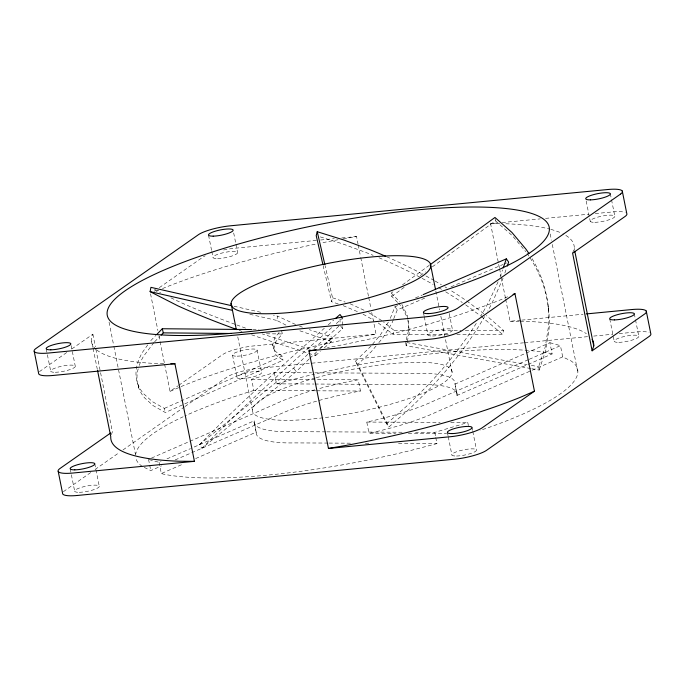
<?xml version="1.0" encoding="UTF-8"?>
<svg xmlns="http://www.w3.org/2000/svg" width="685" height="685" viewBox="0 0 685 685"><rect width="100%" height="100%" fill="white"/><g stroke="black" fill="none" stroke-linecap="round" stroke-linejoin="round"><path stroke-width="0.51" stroke-dasharray="3.42 2.57" d="M285.936 325.101L276.808 320.434L277.613 316.136L273.461 315.194M251.549 334.785A224.791 28.428 16 0 0 263.434 338.878L315.622 355.566L316.436 351.277M324.33 347.852L331.454 341.541L332.268 337.251L309.209 329.639M530.781 368.539L406.154 345.711L406.907 342.628M407.155 341.601L409.407 332.362L408.08 320.135M338.313 304.003L331.497 301.683L332.533 297.769L325.127 265.771M448.307 334.314L393.019 334.28L394.055 330.367L383.514 321.924M456.818 334.323L502.533 334.349L503.569 330.435L486.41 315.562M138.182 368.838A224.791 80.839 -13.8 0 0 144.466 397.72L153.294 405.725L165.342 412.516L283.025 360.224L276.132 355.344L272.69 344.915L274.805 337.611L280.722 330.59M273.666 349.033L275.781 341.729L282.348 333.929L281.372 329.81M327.995 443.067L294.875 442.904A102.407 21.637 -11.3 0 1 256.224 432.697L254.195 420.813L191.449 448.204M256.224 432.697L254.195 420.813M526.363 352.981L549.892 342.705L552.127 353.922L457.032 395.433L455.003 383.549A102.407 21.637 -11.3 0 0 416.352 373.351L312.728 372.82M457.032 395.433L455.003 383.549M531.825 368.735L539.163 370.08L538.641 366.715L545.32 346.653L548.488 326.308A224.791 160.179 -7.9 0 0 531.688 257.911M539.163 370.08L545.842 350.009L549.01 329.665A224.791 160.179 -7.9 0 0 529.976 257.688M92.929 347.389L91.251 338.998L92.877 334.194L71.077 349.461M111.407 434.667L112.383 431.79L95.6 347.834M572.617 253.21L574.244 248.407A246.078 52 -11.3 0 0 562.933 233.799M500.093 276.945L502.525 269.916M503.09 278.127L492.035 303.113A224.791 107.776 -42.5 0 1 487.737 311.136M504.828 273.101L506.566 268.083M390.27 318.354L394.971 306.734L399.86 304.637M393.353 319.612L391.786 323.483L382.932 337.722L378.831 342.646M393.747 318.636L397.274 309.928L424.632 298.163M498.081 281.818L489.732 299.927A224.791 107.776 -42.5 0 1 480.784 316.025M388.378 322.07L380.629 334.537L371.75 345.206M147.78 344.838L142.42 352.373A224.791 80.839 -13.8 0 0 143.49 393.601L152.318 401.607L164.366 408.397L165.342 412.516M371.065 346.028L355.421 361.209L386.571 423.835L388.875 427.029L410.032 408.406L430.034 388.506A224.791 107.776 -42.5 0 0 484.672 316.513M376.099 345.934L371.313 351.679L357.724 364.394L388.875 427.029M150.751 340.65L155.812 335.444M153.894 342.543L143.396 356.491A224.791 80.839 -13.8 0 0 139.038 365.987M154.613 341.798L159.673 336.592M309.123 358.974L296.16 371.655L201.964 448.247L199.438 444.676L225.237 418.963A224.791 12.732 -41.1 0 1 298.009 351.585L324.33 328.261M201.964 448.247L227.762 422.534A224.791 12.732 -41.1 0 1 300.535 355.155L332.353 327.019M199.438 444.676L293.634 368.085L308.07 354.008M309.86 358.272L317.301 351.302M314.013 348.425L340.051 325.11L342.586 328.68L320.34 348.528M319.595 348.477L332.268 337.251M315.622 355.566L320.375 351.362M386.571 423.835L407.729 405.22L427.731 385.321A224.791 107.776 -42.5 0 0 477.496 321.411M328.252 324.818L333.749 320.006M336.275 323.577L342.56 318.08L342.577 325.495M397.565 302.385L391.734 296.425L391.212 293.06L392.942 291.801M402.446 284.874L429.247 265.343M391.734 296.425L404.698 286.972M420.256 275.635L425.445 271.859M432.363 266.816L495.469 220.827L495.084 218.301M66.719 352.518L40.552 370.842A24.874 5.257 -11.3 0 0 39.216 371.981M154.039 291.356L155.778 290.14M159.271 287.691L202.871 257.158A24.874 5.257 -11.3 0 1 205.192 255.796M164.597 364.112L170.051 391.392L177.894 385.895M178.768 385.287L222.377 354.753A24.874 5.257 -11.3 0 1 254.443 345.839L376.048 334.143L371.227 310.005M90.72 472.53L64.536 490.871A24.874 5.257 -11.3 0 0 63.2 492.01M95.078 469.473L119.515 452.365M123.009 449.917L184.094 407.13M184.967 406.522L226.855 377.187A24.874 5.257 -11.3 0 1 258.93 368.273L523.52 342.825M164.366 408.397L282.057 356.106L283.025 360.224M151.462 458.085L275.267 404.039A102.407 21.637 -11.3 0 1 314.792 389.825M149.056 459.609L159.1 462.324L161.061 461.467M166.943 458.899L190.473 448.632M144.244 467.401L150.777 470.578L161.506 465.894M175.154 459.935L190.747 453.127M191.723 452.708L277.511 415.264A102.407 21.637 -11.3 0 1 318.037 400.759M159.1 462.324L161.335 473.54L182.904 464.122M195.653 458.565L256.438 432.029M454.789 384.216L525.378 353.409M528.272 359.711L433.716 400.99A102.407 21.637 -11.3 0 1 366.775 422.063L369.018 433.28L395.596 433.391M529.248 359.291L560.441 345.668L562.685 356.894L571.093 360.969A225.296 47.608 -11.3 0 1 488.944 427.423L479.971 430.411M562.685 356.894L435.96 412.207A102.407 21.637 -11.3 0 1 369.018 433.28M156.052 291.408L158.809 290.217M162.482 288.625L164.314 287.828A246.078 52 -11.3 0 1 316.675 243.903M170.051 391.392L180.146 387.016M181.063 386.614L183.82 385.424A246.078 52 -11.3 0 1 355.549 337.688L376.048 334.143M507.611 296.793L501.18 299.576A246.078 52 -11.3 0 1 329.451 347.312L327.404 347.663M415.487 297.915L422.328 294.978M451.004 286.827L502.79 264.573M503.766 264.153L506.694 262.894M468.386 425.565L467.769 422.508L434.778 432.389L415.538 432.295M315.674 390.792L253.835 390.476L251.592 379.259L274.274 372.623L311.658 372.811M253.835 390.476L248.792 391.966A225.296 47.608 -11.3 0 0 184.959 415.915M274.274 372.623L276.517 383.84L302.419 377.058A225.296 47.608 -11.3 0 1 314.526 374.156M435.771 437.501L436.953 443.623L411.043 450.405A225.296 47.608 -11.3 0 1 163.741 474.191L161.335 473.54M338.099 239.741L336.044 240.101A246.078 52 -11.3 0 0 320.751 243.072M343.219 238.851L356.542 236.548L358.015 243.894M319.056 400.468A102.407 21.637 -11.3 0 1 357.579 391.52L360.456 391.024L358.212 379.807L355.335 380.303A102.407 21.637 -11.3 0 0 318.688 388.737M316.367 240.409L234.946 248.244A24.874 5.257 -11.3 0 0 222.437 250.222M320.597 240.007L334.34 238.68M341.738 237.969L356.542 236.548M499.374 267.732L490.571 223.661L497.969 222.95M502.199 222.539L540.268 218.883M545.551 218.369L588.912 214.199M595.256 213.592L612.167 211.965A24.874 5.257 -11.3 0 1 625.199 212.418M505.667 299.217L510.068 321.256L520.643 320.238M521.705 320.135L583.029 314.235M524.582 342.723L588.338 336.592M593.655 336.087L612.775 334.246M619.154 333.629L636.159 331.994A24.874 5.257 -11.3 0 1 649.183 332.448M394.055 330.367L461.039 330.41M465.295 330.41L503.569 330.435M251.592 379.259L358.212 379.807M276.517 383.84L313.901 384.028M314.972 384.037L418.595 384.568A102.407 21.637 -11.3 0 1 457.246 394.765M316.735 390.801L360.456 391.024M366.775 422.063L440.13 422.388M450.764 422.431L467.769 422.508M325.769 431.85L292.632 431.678A102.407 21.637 -11.3 0 1 253.981 421.481M326.839 431.85L402.72 432.235M408.354 433.451L446.62 433.622M329.057 443.075L351.491 443.186M365.379 443.263L369.652 443.281M398.499 443.426L436.953 443.623M490.571 223.661L499.733 223.721M510.068 321.256L519.239 321.316M520.257 321.325L525.344 321.368A246.078 52 -11.3 0 1 586.369 333.672M163.732 363.666L159.656 363.632A246.078 52 -11.3 0 1 96.816 349.992M252.671 329.553L259.05 329.613M266.405 333.792L282.348 333.929M406.684 342.534L527.116 364.608M531.312 365.37L538.641 366.715M233.996 306.229L262.038 312.6M249.811 314.295L276.808 320.434M549.892 342.705L560.441 345.668M552.127 353.922L549.73 353.28A225.296 47.608 -11.3 0 0 315.537 373.924M310.314 349.376L264.239 334.588A224.791 28.428 16 0 1 262.244 333.912M320.289 236.89L342.765 243.911L369.258 253.75A224.791 92.081 21.6 0 1 373.145 255.325M331.454 341.541L298.694 330.418M332.533 297.769L345.18 302.094M343.176 305.673L358.366 312M299.508 326.128L302.419 327.182M295.577 324.493L277.613 316.136M350.052 303.755L365.011 310.682M363.05 314.167L373.796 320.272M170.899 297.804L178.571 301.494A224.791 28.428 16 0 0 235.803 324.587M154.442 289.284L160.59 292.666M368.65 312.617L381.896 320.631M378.214 322.935L393.019 334.28M282.057 356.106L275.156 351.225L272.69 344.915M483.841 313.653L466.742 300.946A224.791 92.081 21.6 0 0 450.319 290.149M465.706 304.851L480.245 315.657M481.101 316.299L502.533 334.349M495.469 220.827L512.406 235.777L525.729 251.618M391.212 293.06L399.963 301.999M398.293 303.13L401.941 306.854L407.969 319.116M394.971 306.734L397.274 309.928M355.421 361.209L357.724 364.394M293.634 368.085L296.16 371.655M401.881 304.44L407.447 315.751L407.78 318.808M138.019 384.508L138.986 388.626M323.132 265.549L331.497 301.683M610.301 193.632L611.32 198.736M611.525 199.755L614.788 216.066M634.284 313.661L635.303 318.765M635.509 319.784L638.771 336.104M586.18 200.979L590.256 221.375M609.761 318.97L614.24 341.404M574.244 248.407L574.664 250.504M550.209 233.987L551.468 240.272M552.307 244.459L577.84 372.263M499.588 268.785L501.052 276.132M501.266 277.177L505.462 298.163M449.214 313.473L452.468 329.75M471.965 427.346L472.581 430.411M472.787 431.43L476.452 449.78M435.823 291.074L439.582 309.877M440.832 316.145L452.109 372.571M423.467 312.685L424.075 315.734M424.28 316.753L427.937 335.059M447.442 432.655L448.05 435.711M448.255 436.739L451.92 455.088M358.221 244.939L360.533 256.49M360.738 257.534L368.496 296.365M368.71 297.41L371.013 308.952M233.688 232.968L235.726 243.166M235.931 244.185L237.558 252.345M257.063 349.941L261.542 372.375M237.781 336.892L252.388 410.024M208.548 235.22L211.605 250.513M211.811 251.532L213.035 257.654M232.532 355.25L237.019 377.683M150.546 293.805L157.884 330.53M158.937 335.778L164.391 363.059M148.542 459.361L150.777 470.578M109.043 322.164L113.65 345.214M113.856 346.259L135.416 454.155M92.877 334.194L95.395 346.781M93.143 348.442L97.33 369.429M71.163 345.634L75.239 366.03M94.744 463.625L95.763 468.72M95.96 469.739L99.222 486.059M46.229 348.896L50.716 371.339M70.212 468.934L74.699 491.368M434.778 432.389L435.566 436.473M548.094 306.032L548.616 309.397M406.154 345.711L405.631 342.346L408.885 329.005L407.892 319.826M342.577 326.557L342.586 328.68M340.043 318.748L340.051 324.048M316.23 377.726A101.748 21.5 -11.3 0 1 452.006 371.261A101.748 21.5 -11.3 0 1 325.092 417.559M323.003 417.816A101.748 21.5 -11.3 0 1 252.465 411.205A101.748 21.5 -11.3 0 1 315.297 377.983M241.899 331.377A224.791 28.428 16 0 1 239.065 330.35M245.572 328.106A224.791 28.428 16 0 1 236.813 324.955M527.013 253.279A224.791 160.179 -7.9 0 1 529.402 256.798M378.968 257.748A224.791 92.081 21.6 0 1 420.256 277.365M422.123 278.358A224.791 92.081 21.6 0 1 433.168 284.455M438.571 287.58A224.791 92.081 21.6 0 1 442.125 289.678M445.687 291.836A224.791 92.081 21.6 0 1 462.358 302.556M386.742 256.755A224.791 92.081 21.6 0 1 421.284 273.452M425.942 275.952A224.791 92.081 21.6 0 1 434.204 280.542M435.112 281.064A224.791 92.081 21.6 0 1 441.388 284.712M444.907 286.827A224.791 92.081 21.6 0 1 446.723 287.923M142.377 466.494A225.296 47.608 -11.3 0 1 135.707 457.306M135.621 455.208A225.296 47.608 -11.3 0 1 183.152 416.754M96.003 349.299A246.078 52 -11.3 0 1 91.251 338.998M505.847 223.772A246.078 52 -11.3 0 1 549.815 229.107M550.8 229.372A246.078 52 -11.3 0 1 562.042 233.362M237.147 356.174A12.578 2.663 -11.3 0 0 257.021 350.651A12.578 2.663 -11.3 0 0 240.23 350.951A12.578 2.663 -11.3 0 0 237.147 356.174M79.306 492.301A12.578 2.663 -11.3 0 0 99.179 486.778A12.578 2.663 -11.3 0 0 82.388 487.069A12.578 2.663 -11.3 0 0 79.306 492.301M241.625 378.617A12.578 2.663 -11.3 0 0 261.499 373.094A12.578 2.663 -11.3 0 0 244.708 373.385A12.578 2.663 -11.3 0 0 241.625 378.617M456.535 456.022A12.578 2.663 -11.3 0 0 476.409 450.499A12.578 2.663 -11.3 0 0 459.618 450.79A12.578 2.663 -11.3 0 0 456.535 456.022M618.855 342.337A12.578 2.663 -11.3 0 0 638.728 336.815A12.578 2.663 -11.3 0 0 621.937 337.106A12.578 2.663 -11.3 0 0 618.855 342.337M594.871 222.308A12.578 2.663 -11.3 0 0 614.745 216.785A12.578 2.663 -11.3 0 0 597.954 217.077A12.578 2.663 -11.3 0 0 594.871 222.308M217.642 258.579A12.578 2.663 -11.3 0 0 237.515 253.056A12.578 2.663 -11.3 0 0 220.724 253.356A12.578 2.663 -11.3 0 0 217.642 258.579M432.552 335.992A12.578 2.663 -11.3 0 0 452.425 330.47A12.578 2.663 -11.3 0 0 435.634 330.761A12.578 2.663 -11.3 0 0 432.552 335.992M55.322 372.263A12.578 2.663 -11.3 0 0 75.196 366.74A12.578 2.663 -11.3 0 0 58.405 367.04A12.578 2.663 -11.3 0 0 55.322 372.263"/><path stroke-width="1.03" d="M237.027 329.613A224.791 28.428 16 0 1 177.766 305.793L150.118 291.639L150.923 287.349L231.924 305.758M385.783 256.336A224.791 92.081 21.6 0 0 370.294 249.837L343.801 239.998L317.241 231.71L316.205 235.614L322.9 264.521M586.206 313.935L631.673 309.56A24.874 5.257 -11.3 0 1 644.448 314.158L592.123 350.806L593.749 346.002L574.878 251.558M503.218 267.904L506.343 258.861L508.647 262.055L507.26 266.071M156.531 334.7L162.319 328.749L251.609 329.545M161.121 335.102L163.287 332.867L231.325 333.475M335.316 318.636L340.025 314.509L342.046 317.36M430.111 264.718L494.955 217.462L511.883 232.42L525.874 249.049A224.791 160.179 -7.9 0 1 528.88 253.433M110.636 433.006L60.057 468.437A24.874 5.257 -11.3 0 0 72.833 473.035L194.429 461.339L174.932 363.744L170.856 363.718M514.949 293.608L462.623 330.247A24.874 5.257 -11.3 0 1 430.557 339.161L308.952 350.857L328.457 448.452L450.054 436.756A24.874 5.257 -11.3 0 0 482.129 427.842L534.454 391.195L514.949 293.608L513.116 294.404M534.454 391.195L520.686 397.172A246.078 52 -11.3 0 1 348.956 444.899L328.457 448.452M423.304 294.559L506.343 258.861M308.952 350.857L316.127 349.615M174.932 363.744L53.327 375.44A24.874 5.257 -11.3 0 1 38.737 373.924L34.25 351.491M194.429 461.339L179.153 461.228A246.078 52 -11.3 0 1 110.756 436.593L97.544 370.482M150.118 291.639L232.155 310.279M162.319 328.749L163.287 332.867M317.241 231.71L324.887 264.735M622.28 191.038L626.766 213.48A24.874 5.257 -11.3 0 1 624.943 216.563L572.617 253.21L592.123 350.806M646.263 311.076L650.75 333.509A24.874 5.257 -11.3 0 1 648.926 336.6L486.607 450.285A24.874 5.257 -11.3 0 1 454.54 459.198L77.311 495.469A24.874 5.257 -11.3 0 1 62.72 493.962L58.234 471.52M430.814 266.003A101.748 21.5 -11.3 0 1 279.848 313.293A101.748 21.5 -11.3 0 1 282.203 274.899A101.748 21.5 -11.3 0 1 430.814 266.003L435.412 288.984M231.093 303.455L236.316 329.579M592.114 339.392A246.078 52 -11.3 0 1 593.749 346.002M620.464 194.129L458.154 307.873A24.874 5.257 -11.3 0 1 426.087 316.787L48.84 353.006A24.874 5.257 -11.3 0 1 36.074 348.4L198.393 234.715A24.874 5.257 -11.3 0 1 230.46 225.802L607.689 189.531A24.874 5.257 -11.3 0 1 620.464 194.129M50.844 349.829A12.578 2.663 -11.3 0 0 70.709 344.307A12.578 2.663 -11.3 0 0 53.927 344.598A12.578 2.663 -11.3 0 0 50.844 349.829M215.099 334.511A225.296 47.608 -11.3 0 0 549.379 229.792A225.296 47.608 -11.3 0 0 220.322 249.494A225.296 47.608 -11.3 0 0 215.099 334.511M74.828 469.859A12.578 2.663 -11.3 0 0 94.701 464.336A12.578 2.663 -11.3 0 0 77.91 464.627A12.578 2.663 -11.3 0 0 74.828 469.859M452.057 433.588A12.578 2.663 -11.3 0 0 471.922 428.065A12.578 2.663 -11.3 0 0 455.131 428.356A12.578 2.663 -11.3 0 0 452.057 433.588M614.376 319.904A12.578 2.663 -11.3 0 0 634.241 314.381A12.578 2.663 -11.3 0 0 617.45 314.672A12.578 2.663 -11.3 0 0 614.376 319.904M590.393 199.874A12.578 2.663 -11.3 0 0 610.258 194.352A12.578 2.663 -11.3 0 0 593.467 194.643A12.578 2.663 -11.3 0 0 590.393 199.874M213.163 236.145A12.578 2.663 -11.3 0 0 233.028 230.622A12.578 2.663 -11.3 0 0 216.246 230.913A12.578 2.663 -11.3 0 0 213.163 236.145M428.082 313.61A12.578 2.663 -11.3 0 0 447.947 308.087A12.578 2.663 -11.3 0 0 431.165 308.378A12.578 2.663 -11.3 0 0 428.082 313.61"/></g></svg>
